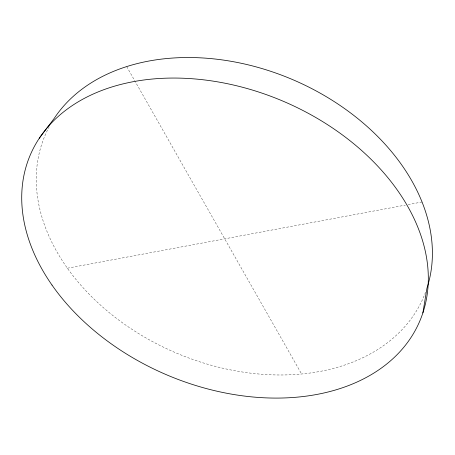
<?xml version="1.0" encoding="UTF-8"?>
<svg xmlns="http://www.w3.org/2000/svg" width="455" height="455" viewBox="0 0 455 455"><rect width="100%" height="100%" fill="white"/><g stroke="black" fill="none" stroke-linecap="round" stroke-linejoin="round"><path stroke-width="0.34" stroke-dasharray="2.27 1.71" d="M67.385 268.2L405.303 205.125M408.095 204.602L422.041 201.997M126.695 66.578L301.585 373.999M425.55 292.19A205.808 148.569 23.1 0 1 173.184 351.681A205.808 148.569 23.1 0 1 49.203 126.797"/><path stroke-width="0.68" d="M422.871 312.915L426.966 288.117A205.808 148.569 23.1 0 0 299.049 82.435A205.808 148.569 23.1 0 0 54.344 118.203L39.261 138.292M52.006 285.069A211.723 148.688 23.1 0 0 403.977 347.04A211.723 148.688 23.1 0 0 219.071 82.105A211.723 148.688 23.1 0 0 52.006 285.069"/></g></svg>
